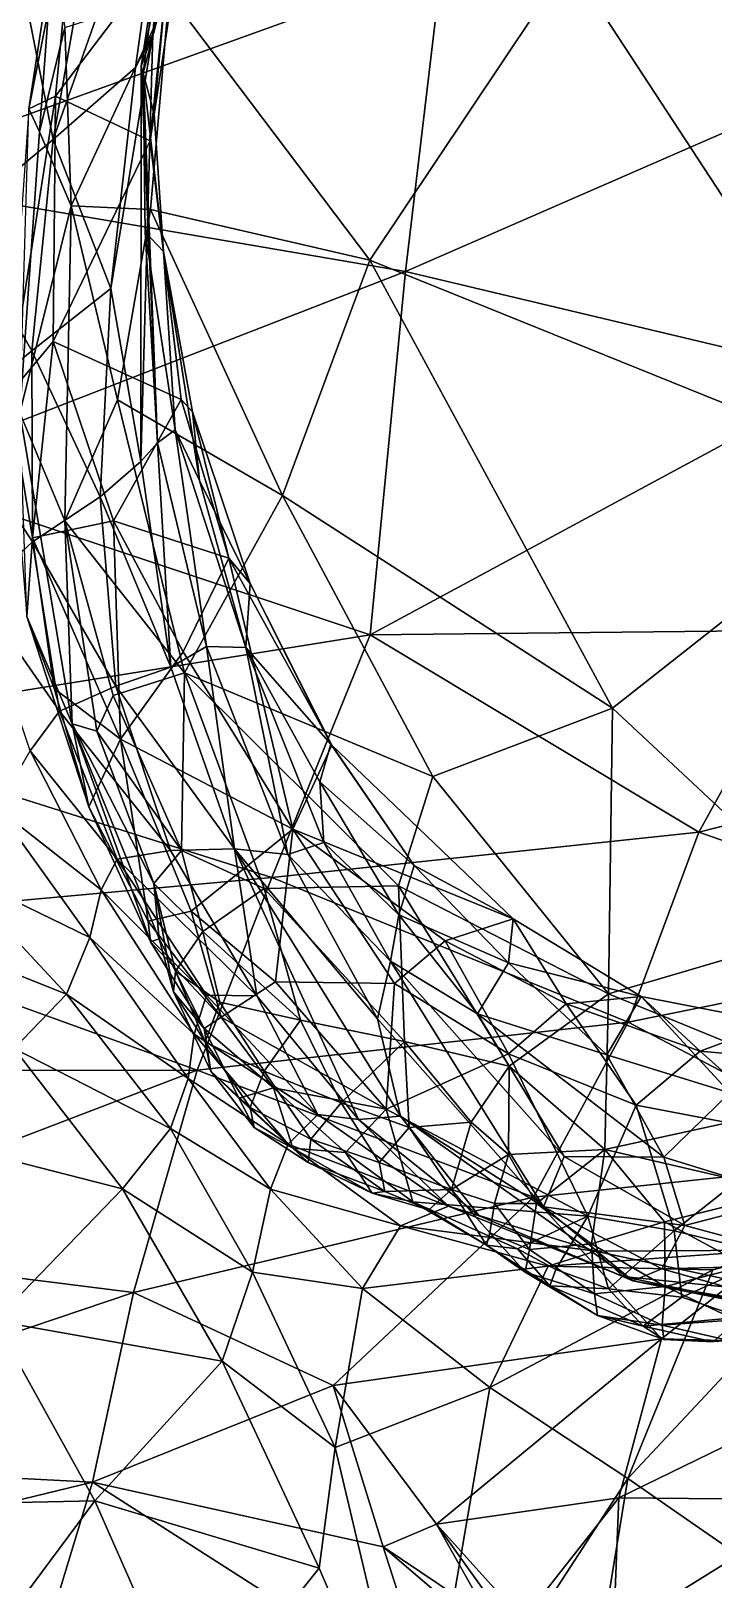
# Model space of a CAD drawing. Extents: x -1.56 to 1.56, y -5.64 to 3.99.
# Drawn here: x 0.392 to 0.682, y -1.285 to -0.626 of the extents above; entities that cross this region are included whole.
import ezdxf

# ---------------------------------------------------------------- set-up
doc = ezdxf.new("R2010")
doc.units = 0
doc.layers.add('MAMMOTH$LWO', color=1, linetype='CONTINUOUS')

msp = doc.modelspace()

# ---------------------------------------------------------------- linework, layer by layer
at = {"layer": 'MAMMOTH$LWO'}
for points in [[(0.44352, -0.62779, 1.78426), (0.47214, -0.44925, 1.81061), (0.46522, -0.51163, 1.39407)], [(0.44352, -0.62779, 1.78426), (0.45164, -0.5293, 2.08575), (0.47214, -0.44925, 1.81061)], [(0.56645, -0.59837, 5.84162), (0.76306, -0.63619, 5.73531), (0.78126, -0.48499, 5.73795)], [(0.46522, -0.51163, 1.39407), (0.44627, -0.59023, 1.00119), (0.43848, -0.64135, 1.35831)], [(0.46522, -0.51163, 1.39407), (0.43848, -0.64135, 1.35831), (0.44352, -0.62779, 1.78426)], [(0.40101, -0.67254, 2.26099), (0.42265, -0.54922, 2.26036), (0.45164, -0.5293, 2.08575)], [(0.43611, -0.64189, 2.09515), (0.40101, -0.67254, 2.26099), (0.45164, -0.5293, 2.08575)], [(0.43611, -0.64189, 2.09515), (0.45164, -0.5293, 2.08575), (0.44352, -0.62779, 1.78426)], [(0.38386, -0.58477, 2.33192), (0.42265, -0.54922, 2.26036), (0.40101, -0.67254, 2.26099)], [(0.40083, -0.59234, 0.09164), (0.39067, -0.65957, 0.15556), (0.41192, -0.55209, 0.19393)], [(0.39067, -0.65957, 0.15556), (0.40199, -0.65416, 0.30978), (0.41192, -0.55209, 0.19393)], [(0.40199, -0.65416, 0.30978), (0.45597, -0.58299, 0.57429), (0.41192, -0.55209, 0.19393)], [(0.56645, -0.59837, 5.84162), (0.33252, -0.56413, 5.88446), (0.3161, -0.68863, 5.87978)], [(0.36002, -0.70672, 2.32809), (0.38386, -0.58477, 2.33192), (0.40101, -0.67254, 2.26099)], [(0.44228, -0.67319, 0.59561), (0.45597, -0.58299, 0.57429), (0.40199, -0.65416, 0.30978)], [(0.44909, -0.60655, 0.71452), (0.45597, -0.58299, 0.57429), (0.44228, -0.67319, 0.59561)], [(0.62067, -0.59693, 0.00753), (0.83279, -0.58238, 0.00779), (0.76401, -0.81613, 0.00358)], [(0.39067, -0.65957, 0.15556), (0.40083, -0.59234, 0.09164), (0.39524, -0.66936, 0.09338)], [(0.40083, -0.59234, 0.09164), (0.40601, -0.62497, 0.06106), (0.39524, -0.66936, 0.09338)], [(0.43927, -0.64432, 0.97838), (0.43848, -0.64135, 1.35831), (0.44627, -0.59023, 1.00119)], [(0.43927, -0.64432, 0.97838), (0.44627, -0.59023, 1.00119), (0.44909, -0.60655, 0.71452)], [(0.3161, -0.68863, 5.87978), (0.55098, -0.72872, 5.82786), (0.56645, -0.59837, 5.84162)], [(0.53573, -0.72399, 0.00895), (0.45046, -0.61067, 0.02828), (0.62067, -0.59693, 0.00753)], [(0.53573, -0.72399, 0.00895), (0.62067, -0.59693, 0.00753), (0.76401, -0.81613, 0.00358)], [(0.76306, -0.63619, 5.73531), (0.56645, -0.59837, 5.84162), (0.55098, -0.72872, 5.82786)], [(0.40865, -0.70086, 0.0556), (0.40601, -0.62497, 0.06106), (0.45046, -0.61067, 0.02828)], [(0.40865, -0.70086, 0.0556), (0.45046, -0.61067, 0.02828), (0.44246, -0.70244, 0.02424)], [(0.44909, -0.60655, 0.71452), (0.44403, -0.66167, 0.7257), (0.43927, -0.64432, 0.97838)], [(0.44403, -0.66167, 0.7257), (0.44909, -0.60655, 0.71452), (0.44228, -0.67319, 0.59561)], [(0.44246, -0.70244, 0.02424), (0.45046, -0.61067, 0.02828), (0.53573, -0.72399, 0.00895)], [(0.39524, -0.66936, 0.09338), (0.40601, -0.62497, 0.06106), (0.40865, -0.70086, 0.0556)], [(0.44352, -0.62779, 1.78426), (0.43837, -0.80966, 1.78177), (0.42551, -0.73597, 2.10767)], [(0.42551, -0.73597, 2.10767), (0.43611, -0.64189, 2.09515), (0.44352, -0.62779, 1.78426)], [(0.43837, -0.80966, 1.78177), (0.44352, -0.62779, 1.78426), (0.43848, -0.64135, 1.35831)], [(0.55098, -0.72872, 5.82786), (0.73953, -0.77354, 5.71354), (0.76306, -0.63619, 5.73531)], [(0.40101, -0.67254, 2.26099), (0.43611, -0.64189, 2.09515), (0.42551, -0.73597, 2.10767)], [(0.43848, -0.64135, 1.35831), (0.44541, -0.80166, 1.33257), (0.43837, -0.80966, 1.78177)], [(0.44541, -0.80166, 1.33257), (0.43848, -0.64135, 1.35831), (0.43927, -0.64432, 0.97838)], [(0.43927, -0.64432, 0.97838), (0.44016, -0.71205, 1.01203), (0.44541, -0.80166, 1.33257)], [(0.44804, -0.72024, 0.75077), (0.43927, -0.64432, 0.97838), (0.44403, -0.66167, 0.7257)], [(0.43927, -0.64432, 0.97838), (0.44804, -0.72024, 0.75077), (0.44016, -0.71205, 1.01203)], [(0.38211, -0.7813, 0.20508), (0.40105, -0.75864, 0.34946), (0.40199, -0.65416, 0.30978)], [(0.38211, -0.7813, 0.20508), (0.40199, -0.65416, 0.30978), (0.39067, -0.65957, 0.15556)], [(0.40105, -0.75864, 0.34946), (0.44228, -0.67319, 0.59561), (0.40199, -0.65416, 0.30978)], [(0.39067, -0.65957, 0.15556), (0.39524, -0.66936, 0.09338), (0.38681, -0.789, 0.12062)], [(0.44804, -0.72024, 0.75077), (0.44403, -0.66167, 0.7257), (0.44228, -0.67319, 0.59561)], [(0.38681, -0.789, 0.12062), (0.39524, -0.66936, 0.09338), (0.40865, -0.70086, 0.0556)], [(0.36002, -0.70672, 2.32809), (0.40101, -0.67254, 2.26099), (0.39197, -0.76259, 2.26938)], [(0.39197, -0.76259, 2.26938), (0.40101, -0.67254, 2.26099), (0.42551, -0.73597, 2.10767)], [(0.45557, -0.78323, 0.61477), (0.44228, -0.67319, 0.59561), (0.40105, -0.75864, 0.34946)], [(0.44804, -0.72024, 0.75077), (0.44228, -0.67319, 0.59561), (0.45557, -0.78323, 0.61477)], [(0.55098, -0.72872, 5.82786), (0.3161, -0.68863, 5.87978), (0.32953, -0.81478, 5.85415)], [(0.40596, -0.83491, 0.06808), (0.38681, -0.789, 0.12062), (0.40865, -0.70086, 0.0556)], [(0.40596, -0.83491, 0.06808), (0.40865, -0.70086, 0.0556), (0.4284, -0.78334, 0.03677)], [(0.40865, -0.70086, 0.0556), (0.44246, -0.70244, 0.02424), (0.4284, -0.78334, 0.03677)], [(0.4284, -0.78334, 0.03677), (0.44246, -0.70244, 0.02424), (0.49865, -0.82418, 0.01704)], [(0.49865, -0.82418, 0.01704), (0.44246, -0.70244, 0.02424), (0.53573, -0.72399, 0.00895)], [(0.39197, -0.76259, 2.26938), (0.35743, -0.79049, 2.33193), (0.36002, -0.70672, 2.32809)], [(0.44016, -0.71205, 1.01203), (0.45297, -0.7962, 1.00486), (0.44541, -0.80166, 1.33257)], [(0.45297, -0.7962, 1.00486), (0.44016, -0.71205, 1.01203), (0.44804, -0.72024, 0.75077)], [(0.46333, -0.81771, 0.86327), (0.44804, -0.72024, 0.75077), (0.46033, -0.78849, 0.73551)], [(0.44804, -0.72024, 0.75077), (0.46333, -0.81771, 0.86327), (0.45297, -0.7962, 1.00486)], [(0.46033, -0.78849, 0.73551), (0.44804, -0.72024, 0.75077), (0.45557, -0.78323, 0.61477)], [(0.63906, -0.91471, 0.00836), (0.49865, -0.82418, 0.01704), (0.53573, -0.72399, 0.00895)], [(0.63906, -0.91471, 0.00836), (0.53573, -0.72399, 0.00895), (0.76401, -0.81613, 0.00358)], [(0.32953, -0.81478, 5.85415), (0.53593, -0.88349, 5.78145), (0.55098, -0.72872, 5.82786)], [(0.73953, -0.77354, 5.71354), (0.55098, -0.72872, 5.82786), (0.53593, -0.88349, 5.78145)], [(0.39197, -0.76259, 2.26938), (0.42551, -0.73597, 2.10767), (0.42098, -0.8247, 2.12127)], [(0.42098, -0.8247, 2.12127), (0.42551, -0.73597, 2.10767), (0.43837, -0.80966, 1.78177)], [(0.35743, -0.79049, 2.33193), (0.39197, -0.76259, 2.26938), (0.39223, -0.84389, 2.28208)], [(0.40105, -0.75864, 0.34946), (0.38211, -0.7813, 0.20508), (0.39221, -0.84214, 0.26774)], [(0.39223, -0.84389, 2.28208), (0.39197, -0.76259, 2.26938), (0.42098, -0.8247, 2.12127)], [(0.40105, -0.75864, 0.34946), (0.39221, -0.84214, 0.26774), (0.42669, -0.83489, 0.43351)], [(0.42669, -0.83489, 0.43351), (0.45557, -0.78323, 0.61477), (0.40105, -0.75864, 0.34946)], [(0.53593, -0.88349, 5.78145), (0.72345, -0.88141, 5.67373), (0.73953, -0.77354, 5.71354)], [(0.38985, -0.87566, 0.17638), (0.39221, -0.84214, 0.26774), (0.38211, -0.7813, 0.20508)], [(0.45693, -0.89957, 0.03975), (0.40596, -0.83491, 0.06808), (0.4284, -0.78334, 0.03677)], [(0.47578, -0.85075, 0.62468), (0.45557, -0.78323, 0.61477), (0.42669, -0.83489, 0.43351)], [(0.49865, -0.82418, 0.01704), (0.45693, -0.89957, 0.03975), (0.4284, -0.78334, 0.03677)], [(0.46033, -0.78849, 0.73551), (0.45557, -0.78323, 0.61477), (0.47578, -0.85075, 0.62468)], [(0.39223, -0.84389, 2.28208), (0.36885, -0.86573, 2.34111), (0.35743, -0.79049, 2.33193)], [(0.40911, -0.92135, 0.12671), (0.38681, -0.789, 0.12062), (0.40596, -0.83491, 0.06808)], [(0.40911, -0.92135, 0.12671), (0.38985, -0.87566, 0.17638), (0.38681, -0.789, 0.12062)], [(0.46333, -0.81771, 0.86327), (0.46033, -0.78849, 0.73551), (0.48488, -0.86165, 0.7368)], [(0.48488, -0.86165, 0.7368), (0.46033, -0.78849, 0.73551), (0.47578, -0.85075, 0.62468)], [(0.46634, -0.88841, 1.32663), (0.44541, -0.80166, 1.33257), (0.45297, -0.7962, 1.00486)], [(0.45297, -0.7962, 1.00486), (0.483, -0.88885, 0.92505), (0.46634, -0.88841, 1.32663)], [(0.483, -0.88885, 0.92505), (0.45297, -0.7962, 1.00486), (0.46333, -0.81771, 0.86327)], [(0.45118, -0.89721, 1.78483), (0.43837, -0.80966, 1.78177), (0.44541, -0.80166, 1.33257)], [(0.44541, -0.80166, 1.33257), (0.46634, -0.88841, 1.32663), (0.45118, -0.89721, 1.78483)], [(0.42098, -0.8247, 2.12127), (0.43837, -0.80966, 1.78177), (0.45118, -0.89721, 1.78483)], [(0.32953, -0.81478, 5.85415), (0.29131, -0.92274, 5.82123), (0.53593, -0.88349, 5.78145)], [(0.73762, -1.00669, 0.01049), (0.63906, -0.91471, 0.00836), (0.76401, -0.81613, 0.00358)], [(0.483, -0.88885, 0.92505), (0.46333, -0.81771, 0.86327), (0.48488, -0.86165, 0.7368)], [(0.39223, -0.84389, 2.28208), (0.42098, -0.8247, 2.12127), (0.4277, -0.90534, 2.13426)], [(0.4277, -0.90534, 2.13426), (0.42098, -0.8247, 2.12127), (0.45118, -0.89721, 1.78483)], [(0.49865, -0.82418, 0.01704), (0.56265, -0.9437, 0.01801), (0.45693, -0.89957, 0.03975)], [(0.49865, -0.82418, 0.01704), (0.63906, -0.91471, 0.00836), (0.56265, -0.9437, 0.01801)], [(0.39221, -0.84214, 0.26774), (0.42963, -0.92785, 0.34259), (0.42669, -0.83489, 0.43351)], [(0.45693, -0.89957, 0.03975), (0.42663, -0.90928, 0.06085), (0.40596, -0.83491, 0.06808)], [(0.40911, -0.92135, 0.12671), (0.40596, -0.83491, 0.06808), (0.41958, -0.92439, 0.08407)], [(0.41958, -0.92439, 0.08407), (0.40596, -0.83491, 0.06808), (0.42663, -0.90928, 0.06085)], [(0.45641, -0.89062, 0.48165), (0.47578, -0.85075, 0.62468), (0.42669, -0.83489, 0.43351)], [(0.42963, -0.92785, 0.34259), (0.45641, -0.89062, 0.48165), (0.42669, -0.83489, 0.43351)], [(0.39221, -0.84214, 0.26774), (0.38985, -0.87566, 0.17638), (0.40153, -0.90633, 0.24661)], [(0.39221, -0.84214, 0.26774), (0.40153, -0.90633, 0.24661), (0.42963, -0.92785, 0.34259)], [(0.36885, -0.86573, 2.34111), (0.39223, -0.84389, 2.28208), (0.40369, -0.916, 2.29622)], [(0.40369, -0.916, 2.29622), (0.39223, -0.84389, 2.28208), (0.4277, -0.90534, 2.13426)], [(0.50305, -0.96617, 0.49755), (0.47578, -0.85075, 0.62468), (0.45641, -0.89062, 0.48165)], [(0.48488, -0.86165, 0.7368), (0.47578, -0.85075, 0.62468), (0.51955, -0.93047, 0.63598)], [(0.50305, -0.96617, 0.49755), (0.51955, -0.93047, 0.63598), (0.47578, -0.85075, 0.62468)], [(0.483, -0.88885, 0.92505), (0.48488, -0.86165, 0.7368), (0.51915, -0.92997, 0.74118)], [(0.51915, -0.92997, 0.74118), (0.48488, -0.86165, 0.7368), (0.51955, -0.93047, 0.63598)], [(0.40369, -0.916, 2.29622), (0.39122, -0.93281, 2.35549), (0.36885, -0.86573, 2.34111)], [(0.41619, -0.95659, 0.21073), (0.38985, -0.87566, 0.17638), (0.40911, -0.92135, 0.12671)], [(0.41619, -0.95659, 0.21073), (0.40153, -0.90633, 0.24661), (0.38985, -0.87566, 0.17638)], [(0.53593, -0.88349, 5.78145), (0.67585, -0.96751, 5.63932), (0.72345, -0.88141, 5.67373)], [(0.85494, -0.92193, 5.47239), (0.72345, -0.88141, 5.67373), (0.67585, -0.96751, 5.63932)], [(0.49414, -0.98669, 5.7387), (0.53593, -0.88349, 5.78145), (0.29131, -0.92274, 5.82123)], [(0.47821, -0.97455, 1.79105), (0.45118, -0.89721, 1.78483), (0.46634, -0.88841, 1.32663)], [(0.46634, -0.88841, 1.32663), (0.50094, -0.97697, 1.31022), (0.47821, -0.97455, 1.79105)], [(0.50094, -0.97697, 1.31022), (0.46634, -0.88841, 1.32663), (0.483, -0.88885, 0.92505)], [(0.483, -0.88885, 0.92505), (0.51628, -0.9718, 0.97728), (0.50094, -0.97697, 1.31022)], [(0.51453, -0.94603, 0.86118), (0.483, -0.88885, 0.92505), (0.51915, -0.92997, 0.74118)], [(0.51628, -0.9718, 0.97728), (0.483, -0.88885, 0.92505), (0.51453, -0.94603, 0.86118)], [(0.67585, -0.96751, 5.63932), (0.53593, -0.88349, 5.78145), (0.49414, -0.98669, 5.7387)], [(0.50305, -0.96617, 0.49755), (0.45641, -0.89062, 0.48165), (0.42963, -0.92785, 0.34259)], [(0.42663, -0.90928, 0.06085), (0.45693, -0.89957, 0.03975), (0.45571, -0.97518, 0.06922)], [(0.4277, -0.90534, 2.13426), (0.45118, -0.89721, 1.78483), (0.47821, -0.97455, 1.79105)], [(0.45571, -0.97518, 0.06922), (0.45693, -0.89957, 0.03975), (0.49087, -0.99149, 0.04143)], [(0.54801, -0.99022, 0.0276), (0.49087, -0.99149, 0.04143), (0.45693, -0.89957, 0.03975)], [(0.45693, -0.89957, 0.03975), (0.56265, -0.9437, 0.01801), (0.54801, -0.99022, 0.0276)], [(0.40153, -0.90633, 0.24661), (0.41619, -0.95659, 0.21073), (0.42963, -0.92785, 0.34259)], [(0.40369, -0.916, 2.29622), (0.4277, -0.90534, 2.13426), (0.45091, -0.9753, 2.14791)], [(0.45571, -0.97518, 0.06922), (0.41958, -0.92439, 0.08407), (0.42663, -0.90928, 0.06085)], [(0.45091, -0.9753, 2.14791), (0.4277, -0.90534, 2.13426), (0.47821, -0.97455, 1.79105)], [(0.39122, -0.93281, 2.35549), (0.40369, -0.916, 2.29622), (0.42828, -0.9789, 2.31029)], [(0.42828, -0.9789, 2.31029), (0.40369, -0.916, 2.29622), (0.45091, -0.9753, 2.14791)], [(0.6374, -1.03621, 0.01898), (0.56265, -0.9437, 0.01801), (0.63906, -0.91471, 0.00836)], [(0.6374, -1.03621, 0.01898), (0.63906, -0.91471, 0.00836), (0.73762, -1.00669, 0.01049)], [(0.4424, -1.0141, 0.18666), (0.40911, -0.92135, 0.12671), (0.44617, -1.0129, 0.15)], [(0.44617, -1.0129, 0.15), (0.40911, -0.92135, 0.12671), (0.44381, -0.98933, 0.10458)], [(0.44381, -0.98933, 0.10458), (0.40911, -0.92135, 0.12671), (0.41958, -0.92439, 0.08407)], [(0.41619, -0.95659, 0.21073), (0.40911, -0.92135, 0.12671), (0.4424, -1.0141, 0.18666)], [(0.67585, -0.96751, 5.63932), (0.81149, -1.0149, 5.40415), (0.85494, -0.92193, 5.47239)], [(0.29131, -0.92274, 5.82123), (0.28758, -1.00562, 5.7826), (0.49414, -0.98669, 5.7387)], [(0.42963, -0.92785, 0.34259), (0.41619, -0.95659, 0.21073), (0.44142, -1.00533, 0.24515)], [(0.44381, -0.98933, 0.10458), (0.41958, -0.92439, 0.08407), (0.45571, -0.97518, 0.06922)], [(0.42963, -0.92785, 0.34259), (0.44142, -1.00533, 0.24515), (0.4597, -1.00109, 0.32623)], [(0.4597, -1.00109, 0.32623), (0.50305, -0.96617, 0.49755), (0.42963, -0.92785, 0.34259)], [(0.37713, -0.9572, 2.41541), (0.39122, -0.93281, 2.35549), (0.4215, -0.99205, 2.37547)], [(0.42828, -0.9789, 2.31029), (0.4215, -0.99205, 2.37547), (0.39122, -0.93281, 2.35549)], [(0.50305, -0.96617, 0.49755), (0.59679, -1.00434, 0.64374), (0.51955, -0.93047, 0.63598)], [(0.51453, -0.94603, 0.86118), (0.51915, -0.92997, 0.74118), (0.55469, -0.98162, 0.7467)], [(0.55469, -0.98162, 0.7467), (0.51915, -0.92997, 0.74118), (0.51955, -0.93047, 0.63598)], [(0.55469, -0.98162, 0.7467), (0.51955, -0.93047, 0.63598), (0.59679, -1.00434, 0.64374)], [(0.54812, -1.00265, 0.86281), (0.51453, -0.94603, 0.86118), (0.55469, -0.98162, 0.7467)], [(0.51628, -0.9718, 0.97728), (0.51453, -0.94603, 0.86118), (0.54812, -1.00265, 0.86281)], [(0.6374, -1.03621, 0.01898), (0.54801, -0.99022, 0.0276), (0.56265, -0.9437, 0.01801)], [(0.3573, -0.98344, 2.47068), (0.37713, -0.9572, 2.41541), (0.41669, -1.01231, 2.44493)], [(0.4215, -0.99205, 2.37547), (0.41669, -1.01231, 2.44493), (0.37713, -0.9572, 2.41541)], [(0.4424, -1.0141, 0.18666), (0.44142, -1.00533, 0.24515), (0.41619, -0.95659, 0.21073)], [(0.49561, -1.03121, 0.35017), (0.50305, -0.96617, 0.49755), (0.4597, -1.00109, 0.32623)], [(0.49414, -0.98669, 5.7387), (0.64577, -1.0483, 5.57895), (0.67585, -0.96751, 5.63932)], [(0.54624, -1.03186, 0.44152), (0.50305, -0.96617, 0.49755), (0.49561, -1.03121, 0.35017)], [(0.56781, -1.01363, 0.53791), (0.50305, -0.96617, 0.49755), (0.54624, -1.03186, 0.44152)], [(0.56781, -1.01363, 0.53791), (0.59679, -1.00434, 0.64374), (0.50305, -0.96617, 0.49755)], [(0.81149, -1.0149, 5.40415), (0.67585, -0.96751, 5.63932), (0.64577, -1.0483, 5.57895)], [(0.42828, -0.9789, 2.31029), (0.45091, -0.9753, 2.14791), (0.4877, -1.03709, 2.15468)], [(0.44381, -0.98933, 0.10458), (0.45571, -0.97518, 0.06922), (0.46474, -1.00966, 0.06085)], [(0.4877, -1.03709, 2.15468), (0.45091, -0.9753, 2.14791), (0.47821, -0.97455, 1.79105)], [(0.45571, -0.97518, 0.06922), (0.49087, -0.99149, 0.04143), (0.46474, -1.00966, 0.06085)], [(0.54879, -1.08829, 1.76814), (0.47821, -0.97455, 1.79105), (0.53907, -1.04687, 1.32322)], [(0.50094, -0.97697, 1.31022), (0.53907, -1.04687, 1.32322), (0.47821, -0.97455, 1.79105)], [(0.47821, -0.97455, 1.79105), (0.54879, -1.08829, 1.76814), (0.53097, -1.08981, 2.15295)], [(0.53097, -1.08981, 2.15295), (0.4877, -1.03709, 2.15468), (0.47821, -0.97455, 1.79105)], [(0.50094, -0.97697, 1.31022), (0.51628, -0.9718, 0.97728), (0.54458, -1.02235, 0.99192)], [(0.54458, -1.02235, 0.99192), (0.51628, -0.9718, 0.97728), (0.54812, -1.00265, 0.86281)], [(0.4215, -0.99205, 2.37547), (0.42828, -0.9789, 2.31029), (0.46632, -1.0368, 2.32534)], [(0.46632, -1.0368, 2.32534), (0.42828, -0.9789, 2.31029), (0.4877, -1.03709, 2.15468)], [(0.53907, -1.04687, 1.32322), (0.50094, -0.97697, 1.31022), (0.54458, -1.02235, 0.99192)], [(0.54812, -1.00265, 0.86281), (0.55469, -0.98162, 0.7467), (0.59474, -1.02304, 0.74766)], [(0.59474, -1.02304, 0.74766), (0.55469, -0.98162, 0.7467), (0.59679, -1.00434, 0.64374)], [(0.46238, -1.06882, 5.70336), (0.49414, -0.98669, 5.7387), (0.28758, -1.00562, 5.7826)], [(0.32758, -1.00485, 2.51218), (0.3573, -0.98344, 2.47068), (0.40671, -1.03642, 2.51186)], [(0.41669, -1.01231, 2.44493), (0.40671, -1.03642, 2.51186), (0.3573, -0.98344, 2.47068)], [(0.64577, -1.0483, 5.57895), (0.49414, -0.98669, 5.7387), (0.46238, -1.06882, 5.70336)], [(0.41669, -1.01231, 2.44493), (0.4215, -0.99205, 2.37547), (0.46105, -1.0535, 2.40954)], [(0.46105, -1.0535, 2.40954), (0.4215, -0.99205, 2.37547), (0.46632, -1.0368, 2.32534)], [(0.44381, -0.98933, 0.10458), (0.45224, -1.03546, 0.12521), (0.44617, -1.0129, 0.15)], [(0.45306, -1.02658, 0.0852), (0.44381, -0.98933, 0.10458), (0.46474, -1.00966, 0.06085)], [(0.45306, -1.02658, 0.0852), (0.45224, -1.03546, 0.12521), (0.44381, -0.98933, 0.10458)], [(0.46474, -1.00966, 0.06085), (0.49087, -0.99149, 0.04143), (0.50628, -1.04742, 0.03966)], [(0.54801, -0.99022, 0.0276), (0.55061, -1.05657, 0.03266), (0.49087, -0.99149, 0.04143)], [(0.49087, -0.99149, 0.04143), (0.55061, -1.05657, 0.03266), (0.50628, -1.04742, 0.03966)], [(0.54801, -0.99022, 0.0276), (0.59501, -1.06708, 0.03189), (0.55061, -1.05657, 0.03266)], [(0.6374, -1.03621, 0.01898), (0.59501, -1.06708, 0.03189), (0.54801, -0.99022, 0.0276)], [(0.47249, -1.04613, 0.2489), (0.4597, -1.00109, 0.32623), (0.44142, -1.00533, 0.24515)], [(0.49561, -1.03121, 0.35017), (0.4597, -1.00109, 0.32623), (0.47249, -1.04613, 0.2489)], [(0.28758, -1.00562, 5.7826), (0.26589, -1.06901, 5.75954), (0.46238, -1.06882, 5.70336)], [(0.40671, -1.03642, 2.51186), (0.38445, -1.05954, 2.56425), (0.32758, -1.00485, 2.51218)], [(0.47249, -1.04613, 0.2489), (0.44142, -1.00533, 0.24515), (0.4424, -1.0141, 0.18666)], [(0.54458, -1.02235, 0.99192), (0.54812, -1.00265, 0.86281), (0.58156, -1.04474, 0.86547)], [(0.58156, -1.04474, 0.86547), (0.54812, -1.00265, 0.86281), (0.59474, -1.02304, 0.74766)], [(0.61938, -1.04052, 0.55528), (0.59679, -1.00434, 0.64374), (0.56781, -1.01363, 0.53791)], [(0.59474, -1.02304, 0.74766), (0.59679, -1.00434, 0.64374), (0.65119, -1.0374, 0.65389)], [(0.61938, -1.04052, 0.55528), (0.65119, -1.0374, 0.65389), (0.59679, -1.00434, 0.64374)], [(0.74251, -1.07927, 0.02318), (0.6374, -1.03621, 0.01898), (0.73762, -1.00669, 0.01049)], [(0.40671, -1.03642, 2.51186), (0.41669, -1.01231, 2.44493), (0.45854, -1.07231, 2.50343)], [(0.45854, -1.07231, 2.50343), (0.41669, -1.01231, 2.44493), (0.46105, -1.0535, 2.40954)], [(0.44617, -1.0129, 0.15), (0.46536, -1.05107, 0.18513), (0.4424, -1.0141, 0.18666)], [(0.47249, -1.04613, 0.2489), (0.4424, -1.0141, 0.18666), (0.46536, -1.05107, 0.18513)], [(0.44617, -1.0129, 0.15), (0.45224, -1.03546, 0.12521), (0.46536, -1.05107, 0.18513)], [(0.45306, -1.02658, 0.0852), (0.46474, -1.00966, 0.06085), (0.47198, -1.03983, 0.05756)], [(0.46474, -1.00966, 0.06085), (0.50628, -1.04742, 0.03966), (0.47198, -1.03983, 0.05756)], [(0.59485, -1.06177, 0.43887), (0.56781, -1.01363, 0.53791), (0.54624, -1.03186, 0.44152)], [(0.61938, -1.04052, 0.55528), (0.56781, -1.01363, 0.53791), (0.59485, -1.06177, 0.43887)], [(0.64577, -1.0483, 5.57895), (0.75688, -1.10682, 5.29678), (0.81149, -1.0149, 5.40415)], [(0.46571, -1.0567, 0.08541), (0.45224, -1.03546, 0.12521), (0.45306, -1.02658, 0.0852)], [(0.46571, -1.0567, 0.08541), (0.45306, -1.02658, 0.0852), (0.47198, -1.03983, 0.05756)], [(0.60974, -1.12691, 1.30094), (0.53907, -1.04687, 1.32322), (0.54458, -1.02235, 0.99192)], [(0.60974, -1.12691, 1.30094), (0.54458, -1.02235, 0.99192), (0.61843, -1.10553, 1.00486)], [(0.61843, -1.10553, 1.00486), (0.54458, -1.02235, 0.99192), (0.58156, -1.04474, 0.86547)], [(0.58156, -1.04474, 0.86547), (0.59474, -1.02304, 0.74766), (0.6367, -1.06224, 0.76938)], [(0.6367, -1.06224, 0.76938), (0.59474, -1.02304, 0.74766), (0.65119, -1.0374, 0.65389)], [(0.49561, -1.03121, 0.35017), (0.47249, -1.04613, 0.2489), (0.54269, -1.08537, 0.29793)], [(0.54624, -1.03186, 0.44152), (0.49561, -1.03121, 0.35017), (0.54269, -1.08537, 0.29793)], [(0.59485, -1.06177, 0.43887), (0.54624, -1.03186, 0.44152), (0.54269, -1.08537, 0.29793)], [(0.38445, -1.05954, 2.56425), (0.40671, -1.03642, 2.51186), (0.451, -1.09354, 2.59523)], [(0.451, -1.09354, 2.59523), (0.40671, -1.03642, 2.51186), (0.45854, -1.07231, 2.50343)], [(0.46536, -1.05107, 0.18513), (0.45224, -1.03546, 0.12521), (0.46806, -1.06925, 0.12789)], [(0.46806, -1.06925, 0.12789), (0.45224, -1.03546, 0.12521), (0.46571, -1.0567, 0.08541)], [(0.46105, -1.0535, 2.40954), (0.46632, -1.0368, 2.32534), (0.51369, -1.08756, 2.34377)], [(0.46571, -1.0567, 0.08541), (0.47198, -1.03983, 0.05756), (0.49086, -1.06919, 0.05908)], [(0.51369, -1.08756, 2.34377), (0.46632, -1.0368, 2.32534), (0.4877, -1.03709, 2.15468)], [(0.47198, -1.03983, 0.05756), (0.50628, -1.04742, 0.03966), (0.49086, -1.06919, 0.05908)], [(0.4877, -1.03709, 2.15468), (0.53097, -1.08981, 2.15295), (0.51369, -1.08756, 2.34377)], [(0.61938, -1.04052, 0.55528), (0.59485, -1.06177, 0.43887), (0.64909, -1.0837, 0.43553)], [(0.63574, -1.10249, 0.03398), (0.59501, -1.06708, 0.03189), (0.6374, -1.03621, 0.01898)], [(0.67631, -1.06064, 0.55696), (0.65119, -1.0374, 0.65389), (0.61938, -1.04052, 0.55528)], [(0.67631, -1.06064, 0.55696), (0.61938, -1.04052, 0.55528), (0.64909, -1.0837, 0.43553)], [(0.63574, -1.10249, 0.03398), (0.6374, -1.03621, 0.01898), (0.74251, -1.07927, 0.02318)], [(0.689, -1.07837, 0.7559), (0.6367, -1.06224, 0.76938), (0.65119, -1.0374, 0.65389)], [(0.65119, -1.0374, 0.65389), (0.70869, -1.04859, 0.64623), (0.689, -1.07837, 0.7559)], [(0.67631, -1.06064, 0.55696), (0.70869, -1.04859, 0.64623), (0.65119, -1.0374, 0.65389)], [(0.49483, -1.07625, 0.21976), (0.47249, -1.04613, 0.2489), (0.46536, -1.05107, 0.18513)], [(0.47249, -1.04613, 0.2489), (0.49483, -1.07625, 0.21976), (0.54269, -1.08537, 0.29793)], [(0.50628, -1.04742, 0.03966), (0.5236, -1.08263, 0.04746), (0.49086, -1.06919, 0.05908)], [(0.50628, -1.04742, 0.03966), (0.55061, -1.05657, 0.03266), (0.5236, -1.08263, 0.04746)], [(0.53907, -1.04687, 1.32322), (0.60974, -1.12691, 1.30094), (0.54879, -1.08829, 1.76814)], [(0.66084, -1.10575, 0.87714), (0.58156, -1.04474, 0.86547), (0.6367, -1.06224, 0.76938)], [(0.61843, -1.10553, 1.00486), (0.58156, -1.04474, 0.86547), (0.66084, -1.10575, 0.87714)], [(0.45854, -1.07231, 2.50343), (0.46105, -1.0535, 2.40954), (0.50109, -1.10024, 2.45552)], [(0.50109, -1.10024, 2.45552), (0.46105, -1.0535, 2.40954), (0.51369, -1.08756, 2.34377)], [(0.46238, -1.06882, 5.70336), (0.60546, -1.12275, 5.52596), (0.64577, -1.0483, 5.57895)], [(0.48001, -1.0807, 0.16997), (0.46536, -1.05107, 0.18513), (0.46806, -1.06925, 0.12789)], [(0.48001, -1.0807, 0.16997), (0.49483, -1.07625, 0.21976), (0.46536, -1.05107, 0.18513)], [(0.75688, -1.10682, 5.29678), (0.64577, -1.0483, 5.57895), (0.60546, -1.12275, 5.52596)], [(0.72781, -1.06536, 0.56146), (0.70869, -1.04859, 0.64623), (0.67631, -1.06064, 0.55696)], [(0.33742, -1.09541, 2.61748), (0.38445, -1.05954, 2.56425), (0.4306, -1.11921, 2.66413)], [(0.4306, -1.11921, 2.66413), (0.38445, -1.05954, 2.56425), (0.451, -1.09354, 2.59523)], [(0.4849, -1.0846, 0.09391), (0.46571, -1.0567, 0.08541), (0.49086, -1.06919, 0.05908)], [(0.4849, -1.0846, 0.09391), (0.46806, -1.06925, 0.12789), (0.46571, -1.0567, 0.08541)], [(0.55061, -1.05657, 0.03266), (0.55249, -1.09321, 0.04781), (0.5236, -1.08263, 0.04746)], [(0.57889, -1.0909, 0.04718), (0.55061, -1.05657, 0.03266), (0.59501, -1.06708, 0.03189)], [(0.55061, -1.05657, 0.03266), (0.57889, -1.0909, 0.04718), (0.55249, -1.09321, 0.04781)], [(0.67631, -1.06064, 0.55696), (0.64909, -1.0837, 0.43553), (0.71658, -1.09661, 0.42944)], [(0.72781, -1.06536, 0.56146), (0.67631, -1.06064, 0.55696), (0.71658, -1.09661, 0.42944)], [(0.59485, -1.06177, 0.43887), (0.54269, -1.08537, 0.29793), (0.62859, -1.13087, 0.25944)], [(0.59501, -1.06708, 0.03189), (0.59483, -1.10461, 0.0517), (0.57889, -1.0909, 0.04718)], [(0.59483, -1.10461, 0.0517), (0.59501, -1.06708, 0.03189), (0.63574, -1.10249, 0.03398)], [(0.64909, -1.0837, 0.43553), (0.59485, -1.06177, 0.43887), (0.62859, -1.13087, 0.25944)], [(0.6367, -1.06224, 0.76938), (0.689, -1.07837, 0.7559), (0.66084, -1.10575, 0.87714)], [(0.46238, -1.06882, 5.70336), (0.26589, -1.06901, 5.75954), (0.26954, -1.14249, 5.74217)], [(0.43522, -1.1634, 5.67192), (0.46238, -1.06882, 5.70336), (0.26954, -1.14249, 5.74217)], [(0.60546, -1.12275, 5.52596), (0.46238, -1.06882, 5.70336), (0.43522, -1.1634, 5.67192)], [(0.451, -1.09354, 2.59523), (0.45854, -1.07231, 2.50343), (0.49356, -1.11938, 2.58895)], [(0.49356, -1.11938, 2.58895), (0.45854, -1.07231, 2.50343), (0.50109, -1.10024, 2.45552)], [(0.48001, -1.0807, 0.16997), (0.46806, -1.06925, 0.12789), (0.48662, -1.09309, 0.13435)], [(0.48662, -1.09309, 0.13435), (0.46806, -1.06925, 0.12789), (0.4849, -1.0846, 0.09391)], [(0.4849, -1.0846, 0.09391), (0.49086, -1.06919, 0.05908), (0.51066, -1.09816, 0.07814)], [(0.5236, -1.08263, 0.04746), (0.51066, -1.09816, 0.07814), (0.49086, -1.06919, 0.05908)], [(0.50299, -1.10189, 0.17164), (0.49483, -1.07625, 0.21976), (0.48001, -1.0807, 0.16997)], [(0.50299, -1.10189, 0.17164), (0.48001, -1.0807, 0.16997), (0.48662, -1.09309, 0.13435)], [(0.52546, -1.10378, 0.21648), (0.54269, -1.08537, 0.29793), (0.49483, -1.07625, 0.21976)], [(0.52546, -1.10378, 0.21648), (0.49483, -1.07625, 0.21976), (0.50299, -1.10189, 0.17164)], [(0.74251, -1.07927, 0.02318), (0.71289, -1.1204, 0.03406), (0.63574, -1.10249, 0.03398)], [(0.71613, -1.12288, 0.88692), (0.66084, -1.10575, 0.87714), (0.689, -1.07837, 0.7559)], [(0.50954, -1.1081, 0.11941), (0.4849, -1.0846, 0.09391), (0.51066, -1.09816, 0.07814)], [(0.48662, -1.09309, 0.13435), (0.4849, -1.0846, 0.09391), (0.50954, -1.1081, 0.11941)], [(0.51066, -1.09816, 0.07814), (0.5236, -1.08263, 0.04746), (0.53975, -1.10809, 0.07051)], [(0.55249, -1.09321, 0.04781), (0.53975, -1.10809, 0.07051), (0.5236, -1.08263, 0.04746)], [(0.55402, -1.12483, 0.18936), (0.54269, -1.08537, 0.29793), (0.52546, -1.10378, 0.21648)], [(0.62859, -1.13087, 0.25944), (0.54269, -1.08537, 0.29793), (0.55402, -1.12483, 0.18936)], [(0.64909, -1.0837, 0.43553), (0.62859, -1.13087, 0.25944), (0.66533, -1.13713, 0.29036)], [(0.66533, -1.13713, 0.29036), (0.71658, -1.09661, 0.42944), (0.64909, -1.0837, 0.43553)], [(0.4306, -1.11921, 2.66413), (0.451, -1.09354, 2.59523), (0.48592, -1.15474, 2.73208)], [(0.48592, -1.15474, 2.73208), (0.451, -1.09354, 2.59523), (0.49356, -1.11938, 2.58895)], [(0.50954, -1.1081, 0.11941), (0.50299, -1.10189, 0.17164), (0.48662, -1.09309, 0.13435)], [(0.50109, -1.10024, 2.45552), (0.51369, -1.08756, 2.34377), (0.56924, -1.12668, 2.36457)], [(0.56924, -1.12668, 2.36457), (0.51369, -1.08756, 2.34377), (0.53097, -1.08981, 2.15295)], [(0.58238, -1.13077, 2.15094), (0.53097, -1.08981, 2.15295), (0.54879, -1.08829, 1.76814)], [(0.53097, -1.08981, 2.15295), (0.58238, -1.13077, 2.15094), (0.56924, -1.12668, 2.36457)], [(0.53975, -1.10809, 0.07051), (0.55249, -1.09321, 0.04781), (0.5706, -1.11949, 0.08488)], [(0.58238, -1.13077, 2.15094), (0.54879, -1.08829, 1.76814), (0.64774, -1.15837, 1.75525)], [(0.54879, -1.08829, 1.76814), (0.60974, -1.12691, 1.30094), (0.64774, -1.15837, 1.75525)], [(0.57889, -1.0909, 0.04718), (0.5706, -1.11949, 0.08488), (0.55249, -1.09321, 0.04781)], [(0.57889, -1.0909, 0.04718), (0.59483, -1.10461, 0.0517), (0.5706, -1.11949, 0.08488)], [(0.4306, -1.11921, 2.66413), (0.37627, -1.17543, 2.75305), (0.33742, -1.09541, 2.61748)], [(0.49356, -1.11938, 2.58895), (0.50109, -1.10024, 2.45552), (0.54889, -1.13507, 2.51702)], [(0.54889, -1.13507, 2.51702), (0.50109, -1.10024, 2.45552), (0.56924, -1.12668, 2.36457)], [(0.50954, -1.1081, 0.11941), (0.51066, -1.09816, 0.07814), (0.54224, -1.12047, 0.10734)], [(0.54224, -1.12047, 0.10734), (0.51066, -1.09816, 0.07814), (0.53975, -1.10809, 0.07051)], [(0.70828, -1.14761, 0.27918), (0.71658, -1.09661, 0.42944), (0.66533, -1.13713, 0.29036)], [(0.52546, -1.10378, 0.21648), (0.50299, -1.10189, 0.17164), (0.53682, -1.12115, 0.15805)], [(0.50299, -1.10189, 0.17164), (0.50954, -1.1081, 0.11941), (0.53682, -1.12115, 0.15805)], [(0.52546, -1.10378, 0.21648), (0.53682, -1.12115, 0.15805), (0.55402, -1.12483, 0.18936)], [(0.58885, -1.12549, 0.07688), (0.5706, -1.11949, 0.08488), (0.59483, -1.10461, 0.0517)], [(0.59483, -1.10461, 0.0517), (0.60665, -1.12556, 0.05401), (0.58885, -1.12549, 0.07688)], [(0.60665, -1.12556, 0.05401), (0.59483, -1.10461, 0.0517), (0.63574, -1.10249, 0.03398)], [(0.60546, -1.12275, 5.52596), (0.65989, -1.18311, 5.20686), (0.75688, -1.10682, 5.29678)], [(0.63008, -1.14263, 0.05199), (0.60665, -1.12556, 0.05401), (0.63574, -1.10249, 0.03398)], [(0.60974, -1.12691, 1.30094), (0.61843, -1.10553, 1.00486), (0.66983, -1.13491, 1.01442)], [(0.66983, -1.13491, 1.01442), (0.61843, -1.10553, 1.00486), (0.66084, -1.10575, 0.87714)], [(0.63008, -1.14263, 0.05199), (0.63574, -1.10249, 0.03398), (0.66114, -1.13335, 0.03833)], [(0.66114, -1.13335, 0.03833), (0.63574, -1.10249, 0.03398), (0.71289, -1.1204, 0.03406)], [(0.77426, -1.18627, 4.93271), (0.75688, -1.10682, 5.29678), (0.65989, -1.18311, 5.20686)], [(0.66983, -1.13491, 1.01442), (0.66084, -1.10575, 0.87714), (0.71613, -1.12288, 0.88692)], [(0.54224, -1.12047, 0.10734), (0.53682, -1.12115, 0.15805), (0.50954, -1.1081, 0.11941)], [(0.54224, -1.12047, 0.10734), (0.53975, -1.10809, 0.07051), (0.5706, -1.11949, 0.08488)], [(0.37627, -1.17543, 2.75305), (0.4306, -1.11921, 2.66413), (0.47299, -1.1926, 2.83643)], [(0.47299, -1.1926, 2.83643), (0.4306, -1.11921, 2.66413), (0.48592, -1.15474, 2.73208)], [(0.48592, -1.15474, 2.73208), (0.49356, -1.11938, 2.58895), (0.53269, -1.16172, 2.70773)], [(0.53269, -1.16172, 2.70773), (0.49356, -1.11938, 2.58895), (0.54889, -1.13507, 2.51702)], [(0.56086, -1.12818, 0.13441), (0.54224, -1.12047, 0.10734), (0.5706, -1.11949, 0.08488)], [(0.5706, -1.11949, 0.08488), (0.58538, -1.14328, 0.14791), (0.56086, -1.12818, 0.13441)], [(0.58687, -1.13794, 0.10392), (0.5706, -1.11949, 0.08488), (0.58885, -1.12549, 0.07688)], [(0.58538, -1.14328, 0.14791), (0.5706, -1.11949, 0.08488), (0.58687, -1.13794, 0.10392)], [(0.43522, -1.1634, 5.67192), (0.52019, -1.20292, 5.51327), (0.60546, -1.12275, 5.52596)], [(0.65989, -1.18311, 5.20686), (0.60546, -1.12275, 5.52596), (0.52019, -1.20292, 5.51327)], [(0.54224, -1.12047, 0.10734), (0.56086, -1.12818, 0.13441), (0.53682, -1.12115, 0.15805)], [(0.55402, -1.12483, 0.18936), (0.53682, -1.12115, 0.15805), (0.56086, -1.12818, 0.13441)], [(0.54889, -1.13507, 2.51702), (0.56924, -1.12668, 2.36457), (0.63182, -1.1458, 2.37256)], [(0.58538, -1.14328, 0.14791), (0.55402, -1.12483, 0.18936), (0.56086, -1.12818, 0.13441)], [(0.59867, -1.14486, 0.20039), (0.55402, -1.12483, 0.18936), (0.58538, -1.14328, 0.14791)], [(0.55402, -1.12483, 0.18936), (0.59867, -1.14486, 0.20039), (0.62859, -1.13087, 0.25944)], [(0.56924, -1.12668, 2.36457), (0.58238, -1.13077, 2.15094), (0.64361, -1.1566, 2.15404)], [(0.63182, -1.1458, 2.37256), (0.56924, -1.12668, 2.36457), (0.64361, -1.1566, 2.15404)], [(0.58885, -1.12549, 0.07688), (0.60376, -1.14508, 0.08157), (0.58687, -1.13794, 0.10392)], [(0.60665, -1.12556, 0.05401), (0.60376, -1.14508, 0.08157), (0.58885, -1.12549, 0.07688)], [(0.63008, -1.14263, 0.05199), (0.60376, -1.14508, 0.08157), (0.60665, -1.12556, 0.05401)], [(0.66114, -1.13335, 0.03833), (0.71289, -1.1204, 0.03406), (0.69591, -1.15211, 0.04978)], [(0.7315, -1.1515, 1.0231), (0.66983, -1.13491, 1.01442), (0.71613, -1.12288, 0.88692)], [(0.68175, -1.15381, 2.61552), (0.70545, -1.14537, 2.37937), (0.7822, -1.12267, 2.38638)], [(0.74404, -1.13725, 2.658), (0.68175, -1.15381, 2.61552), (0.7822, -1.12267, 2.38638)], [(0.64361, -1.1566, 2.15404), (0.58238, -1.13077, 2.15094), (0.64774, -1.15837, 1.75525)], [(0.59867, -1.14486, 0.20039), (0.61492, -1.15354, 0.21557), (0.62859, -1.13087, 0.25944)], [(0.65997, -1.15327, 1.3257), (0.60974, -1.12691, 1.30094), (0.66983, -1.13491, 1.01442)], [(0.64774, -1.15837, 1.75525), (0.60974, -1.12691, 1.30094), (0.65997, -1.15327, 1.3257)], [(0.61492, -1.15354, 0.21557), (0.63741, -1.1618, 0.22518), (0.62859, -1.13087, 0.25944)], [(0.62859, -1.13087, 0.25944), (0.63741, -1.1618, 0.22518), (0.66533, -1.13713, 0.29036)], [(0.66147, -1.16083, 0.05912), (0.63008, -1.14263, 0.05199), (0.66114, -1.13335, 0.03833)], [(0.66147, -1.16083, 0.05912), (0.66114, -1.13335, 0.03833), (0.69591, -1.15211, 0.04978)], [(0.53269, -1.16172, 2.70773), (0.54889, -1.13507, 2.51702), (0.6117, -1.15221, 2.56217)], [(0.6117, -1.15221, 2.56217), (0.54889, -1.13507, 2.51702), (0.63182, -1.1458, 2.37256)], [(0.58687, -1.13794, 0.10392), (0.60195, -1.1548, 0.12294), (0.58538, -1.14328, 0.14791)], [(0.58687, -1.13794, 0.10392), (0.60376, -1.14508, 0.08157), (0.60195, -1.1548, 0.12294)], [(0.66858, -1.16541, 0.23738), (0.66533, -1.13713, 0.29036), (0.63741, -1.1618, 0.22518)], [(0.64552, -1.24252, 3.00456), (0.68175, -1.15381, 2.61552), (0.74404, -1.13725, 2.658)], [(0.69404, -1.27615, 3.1732), (0.64552, -1.24252, 3.00456), (0.74404, -1.13725, 2.658)], [(0.65997, -1.15327, 1.3257), (0.66983, -1.13491, 1.01442), (0.7315, -1.1515, 1.0231)], [(0.66858, -1.16541, 0.23738), (0.70828, -1.14761, 0.27918), (0.66533, -1.13713, 0.29036)], [(0.43522, -1.1634, 5.67192), (0.26954, -1.14249, 5.74217), (0.22542, -1.2342, 5.7478)], [(0.58538, -1.14328, 0.14791), (0.61233, -1.16059, 0.17753), (0.59867, -1.14486, 0.20039)], [(0.60195, -1.1548, 0.12294), (0.61233, -1.16059, 0.17753), (0.58538, -1.14328, 0.14791)], [(0.59867, -1.14486, 0.20039), (0.61233, -1.16059, 0.17753), (0.61492, -1.15354, 0.21557)], [(0.60376, -1.14508, 0.08157), (0.63134, -1.16395, 0.08492), (0.60195, -1.1548, 0.12294)], [(0.60376, -1.14508, 0.08157), (0.63008, -1.14263, 0.05199), (0.63134, -1.16395, 0.08492)], [(0.6117, -1.15221, 2.56217), (0.63182, -1.1458, 2.37256), (0.70545, -1.14537, 2.37937)], [(0.68175, -1.15381, 2.61552), (0.6117, -1.15221, 2.56217), (0.70545, -1.14537, 2.37937)], [(0.66147, -1.16083, 0.05912), (0.63134, -1.16395, 0.08492), (0.63008, -1.14263, 0.05199)], [(0.70545, -1.14537, 2.37937), (0.63182, -1.1458, 2.37256), (0.7172, -1.16413, 2.16016)], [(0.63182, -1.1458, 2.37256), (0.64361, -1.1566, 2.15404), (0.7172, -1.16413, 2.16016)], [(0.58687, -1.20389, 2.8438), (0.53269, -1.16172, 2.70773), (0.6117, -1.15221, 2.56217)], [(0.58687, -1.20389, 2.8438), (0.6117, -1.15221, 2.56217), (0.68175, -1.15381, 2.61552)], [(0.72537, -1.17176, 1.33159), (0.65997, -1.15327, 1.3257), (0.7315, -1.1515, 1.0231)], [(0.66147, -1.16083, 0.05912), (0.69591, -1.15211, 0.04978), (0.69132, -1.17498, 0.08308)], [(0.66858, -1.16541, 0.23738), (0.6937, -1.17384, 0.22138), (0.70828, -1.14761, 0.27918)], [(0.47299, -1.1926, 2.83643), (0.48592, -1.15474, 2.73208), (0.52101, -1.22943, 2.94493)], [(0.52101, -1.22943, 2.94493), (0.48592, -1.15474, 2.73208), (0.53269, -1.16172, 2.70773)], [(0.64552, -1.24252, 3.00456), (0.58687, -1.20389, 2.8438), (0.68175, -1.15381, 2.61552)], [(0.63267, -1.17321, 0.13039), (0.61233, -1.16059, 0.17753), (0.60195, -1.1548, 0.12294)], [(0.60195, -1.1548, 0.12294), (0.63134, -1.16395, 0.08492), (0.63267, -1.17321, 0.13039)], [(0.61492, -1.15354, 0.21557), (0.61233, -1.16059, 0.17753), (0.63741, -1.1618, 0.22518)], [(0.64361, -1.1566, 2.15404), (0.64774, -1.15837, 1.75525), (0.7194, -1.17276, 1.77249)], [(0.7172, -1.16413, 2.16016), (0.64361, -1.1566, 2.15404), (0.7194, -1.17276, 1.77249)], [(0.64774, -1.15837, 1.75525), (0.65997, -1.15327, 1.3257), (0.72537, -1.17176, 1.33159)], [(0.7194, -1.17276, 1.77249), (0.64774, -1.15837, 1.75525), (0.72537, -1.17176, 1.33159)], [(0.41782, -1.24416, 5.67212), (0.43522, -1.1634, 5.67192), (0.22542, -1.2342, 5.7478)], [(0.52019, -1.20292, 5.51327), (0.43522, -1.1634, 5.67192), (0.41782, -1.24416, 5.67212)], [(0.52101, -1.22943, 2.94493), (0.53269, -1.16172, 2.70773), (0.58687, -1.20389, 2.8438)], [(0.61233, -1.16059, 0.17753), (0.65209, -1.1778, 0.1871), (0.63741, -1.1618, 0.22518)], [(0.61233, -1.16059, 0.17753), (0.63267, -1.17321, 0.13039), (0.65209, -1.1778, 0.1871)], [(0.63134, -1.16395, 0.08492), (0.66147, -1.16083, 0.05912), (0.66024, -1.17733, 0.09746)], [(0.63134, -1.16395, 0.08492), (0.66024, -1.17733, 0.09746), (0.63267, -1.17321, 0.13039)], [(0.63741, -1.1618, 0.22518), (0.65209, -1.1778, 0.1871), (0.66858, -1.16541, 0.23738)], [(0.65209, -1.1778, 0.1871), (0.6937, -1.17384, 0.22138), (0.66858, -1.16541, 0.23738)], [(0.66147, -1.16083, 0.05912), (0.69132, -1.17498, 0.08308), (0.66024, -1.17733, 0.09746)], [(0.30532, -1.25444, 2.89114), (0.37627, -1.17543, 2.75305), (0.41871, -1.25205, 2.95939)], [(0.47299, -1.1926, 2.83643), (0.41871, -1.25205, 2.95939), (0.37627, -1.17543, 2.75305)], [(0.66092, -1.18342, 0.14222), (0.65209, -1.1778, 0.1871), (0.63267, -1.17321, 0.13039)], [(0.63267, -1.17321, 0.13039), (0.66024, -1.17733, 0.09746), (0.66092, -1.18342, 0.14222)], [(0.68189, -1.18442, 0.17513), (0.6937, -1.17384, 0.22138), (0.65209, -1.1778, 0.1871)], [(0.66092, -1.18342, 0.14222), (0.68189, -1.18442, 0.17513), (0.65209, -1.1778, 0.1871)], [(0.69132, -1.17498, 0.08308), (0.68923, -1.18402, 0.12846), (0.66024, -1.17733, 0.09746)], [(0.66024, -1.17733, 0.09746), (0.68923, -1.18402, 0.12846), (0.66092, -1.18342, 0.14222)], [(0.52019, -1.20292, 5.51327), (0.56422, -1.262, 5.17506), (0.65989, -1.18311, 5.20686)], [(0.64168, -1.25086, 4.86739), (0.65989, -1.18311, 5.20686), (0.56422, -1.262, 5.17506)], [(0.65989, -1.18311, 5.20686), (0.64168, -1.25086, 4.86739), (0.77426, -1.18627, 4.93271)], [(0.66092, -1.18342, 0.14222), (0.68923, -1.18402, 0.12846), (0.68189, -1.18442, 0.17513)], [(0.41871, -1.25205, 2.95939), (0.47299, -1.1926, 2.83643), (0.51421, -1.28079, 3.08448)], [(0.51421, -1.28079, 3.08448), (0.47299, -1.1926, 2.83643), (0.52101, -1.22943, 2.94493)], [(0.7306, -1.25171, 4.67104), (0.77426, -1.18627, 4.93271), (0.64168, -1.25086, 4.86739)], [(0.54144, -1.27164, 5.47809), (0.52019, -1.20292, 5.51327), (0.41782, -1.24416, 5.67212)], [(0.56422, -1.262, 5.17506), (0.52019, -1.20292, 5.51327), (0.54144, -1.27164, 5.47809)], [(0.55668, -1.37971, 3.32166), (0.52101, -1.22943, 2.94493), (0.58687, -1.20389, 2.8438)], [(0.55668, -1.37971, 3.32166), (0.58687, -1.20389, 2.8438), (0.64552, -1.24252, 3.00456)], [(0.51421, -1.28079, 3.08448), (0.52101, -1.22943, 2.94493), (0.55668, -1.37971, 3.32166)], [(0.41782, -1.24416, 5.67212), (0.22542, -1.2342, 5.7478), (0.22895, -1.28996, 5.76295)], [(0.39984, -1.30311, 5.72346), (0.41782, -1.24416, 5.67212), (0.22895, -1.28996, 5.76295)], [(0.41782, -1.24416, 5.67212), (0.39984, -1.30311, 5.72346), (0.56234, -1.33665, 5.56534)], [(0.56234, -1.33665, 5.56534), (0.54144, -1.27164, 5.47809), (0.41782, -1.24416, 5.67212)], [(0.60466, -1.49277, 3.58677), (0.55668, -1.37971, 3.32166), (0.64552, -1.24252, 3.00456)], [(0.60466, -1.49277, 3.58677), (0.64552, -1.24252, 3.00456), (0.69404, -1.27615, 3.1732)], [(0.41871, -1.25205, 2.95939), (0.32891, -1.37299, 3.18662), (0.30532, -1.25444, 2.89114)], [(0.32891, -1.37299, 3.18662), (0.41871, -1.25205, 2.95939), (0.46093, -1.34762, 3.20537)], [(0.51421, -1.28079, 3.08448), (0.46093, -1.34762, 3.20537), (0.41871, -1.25205, 2.95939)], [(0.56422, -1.262, 5.17506), (0.59282, -1.3129, 4.81517), (0.64168, -1.25086, 4.86739)], [(0.63947, -1.30827, 4.63821), (0.64168, -1.25086, 4.86739), (0.59282, -1.3129, 4.81517)], [(0.64168, -1.25086, 4.86739), (0.63947, -1.30827, 4.63821), (0.7306, -1.25171, 4.67104)], [(0.63947, -1.30827, 4.63821), (0.70624, -1.34341, 4.46852), (0.7306, -1.25171, 4.67104)], [(0.62114, -1.32533, 5.20166), (0.56422, -1.262, 5.17506), (0.54144, -1.27164, 5.47809)], [(0.56422, -1.262, 5.17506), (0.62114, -1.32533, 5.20166), (0.66275, -1.39975, 4.68202)], [(0.66275, -1.39975, 4.68202), (0.59282, -1.3129, 4.81517), (0.56422, -1.262, 5.17506)], [(0.54144, -1.27164, 5.47809), (0.56234, -1.33665, 5.56534), (0.66157, -1.37459, 5.28508)], [(0.66157, -1.37459, 5.28508), (0.62114, -1.32533, 5.20166), (0.54144, -1.27164, 5.47809)], [(0.65103, -1.50738, 3.69158), (0.60466, -1.49277, 3.58677), (0.69404, -1.27615, 3.1732)], [(0.65103, -1.50738, 3.69158), (0.69404, -1.27615, 3.1732), (0.74563, -1.2729, 3.29704)], [(0.69182, -1.50235, 3.86055), (0.65103, -1.50738, 3.69158), (0.74563, -1.2729, 3.29704)], [(0.46093, -1.34762, 3.20537), (0.51421, -1.28079, 3.08448), (0.55668, -1.37971, 3.32166)]]:
    msp.add_3dface(points, dxfattribs=at)

doc.saveas('drawing.dxf')
